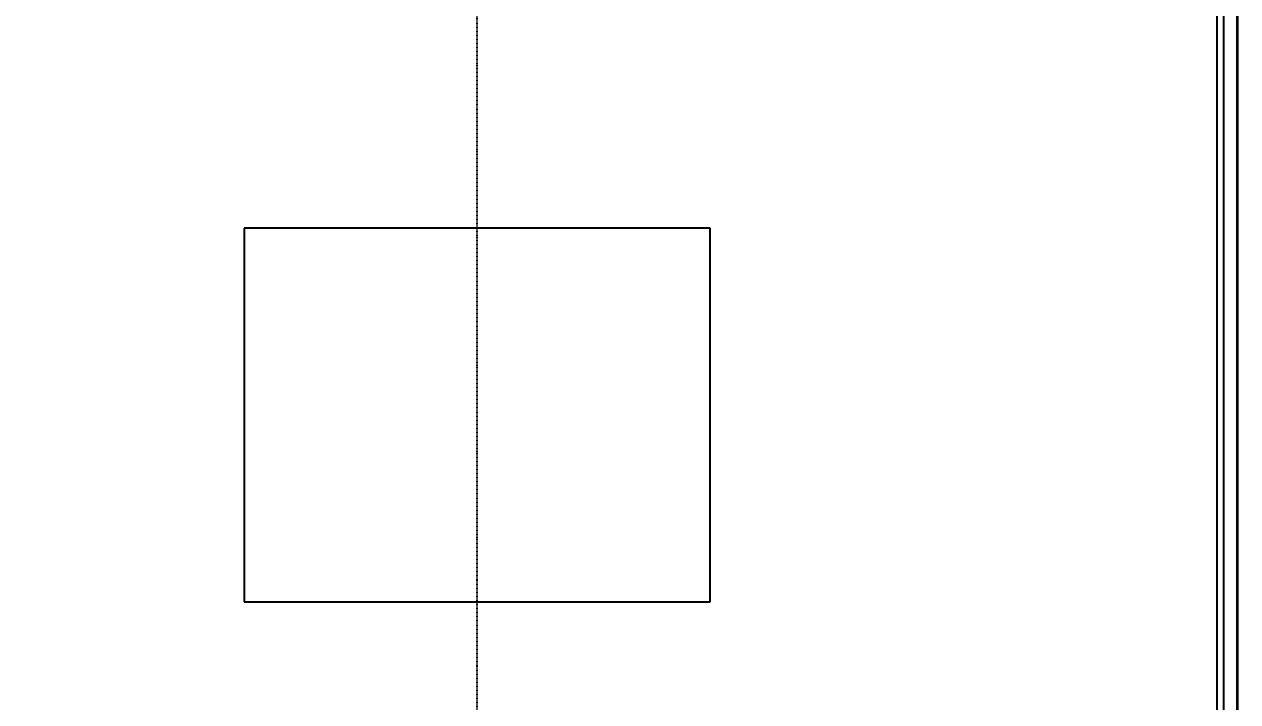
# Model space of a CAD drawing. Header units: millimetres. Extents: x 3663 to 4713, y -1 to 1484.
# Drawn here: x 3918.5 to 4102, y 679.3 to 781.7 of the extents above; entities that cross this region are included whole.
import ezdxf

# ---------------------------------------------------------------- set-up
doc = ezdxf.new("R2010")
doc.units = ezdxf.units.MM
doc.header["$LTSCALE"] = 0.1
doc.linetypes.add('CENTER', pattern=[0.6, 0.375, -0.075, 0.075, -0.075])
for name, color, linetype in [('______', 1, 'CENTER'), ('__________', 255, 'Continuous'), ('LAYER 02', 2, 'Continuous')]:
    doc.layers.add(name, color=color, linetype=linetype)
doc.styles.get("Standard").update_dxf_attribs({"font": 'arial.ttf'})
doc.dimstyles.new('ISO-25', dxfattribs={"dimtxt": 12, "dimasz": 8, "dimexe": 1.25, "dimexo": 0.625, "dimgap": 2, "dimtad": 1, "dimtxsty": 'Standard', "dimcen": 2.5, "dimadec": 0, "dimazin": 0, "dimtfac": 1, "dimtmove": 0, "dimatfit": 3, "dimfxl": 1, "dimarcsym": 0})

# ---------------------------------------------------------------- blocks, each defined once
blk = doc.blocks.new('*D25')
at = {"layer": '______', "color": 0, "lineweight": -2, "transparency": 16777216}
for p, q in [((3936.34, 826.04), (3842.91, 826.04)), ((3844.16, 818.04), (3844.16, 465.04)), ((3871.34, 457.04), (3842.91, 457.04))]:
    blk.add_line(p, q, dxfattribs=at)
at = {"layer": '______', "color": 0, "transparency": 16777216}
for points in [[(3842.83, 818.04), (3845.49, 818.04), (3844.16, 826.04)], [(3842.83, 465.04), (3845.49, 465.04), (3844.16, 457.04)]]:
    blk.add_solid(points, dxfattribs=at)
at = {"layer": 'Defpoints', "color": 0, "transparency": 16777216}
for p in [(3936.96, 826.04), (3844.16, 457.04), (3871.96, 457.04)]:
    blk.add_point(p, dxfattribs=at)
at = {"layer": '______', "color": 0, "transparency": 16777216, "insert": (3836.03, 641.54), "char_height": 12, "attachment_point": 5, "rotation": 90}
blk.add_mtext('369', dxfattribs=at)

msp = doc.modelspace()

# ---------------------------------------------------------------- linework, layer by layer
at = {"layer": '______', "color": 1}
msp.add_line((3986.964, 431.355), (3986.964, 869.387), dxfattribs=at)
at = {"layer": '__________'}
for p, q in [((4101.824, 856.902), (4101.824, 457.181)), ((4101.964, 457.041), (4101.964, 857.041)), ((4099.789, 854.867), (4099.789, 459.216)), ((4098.789, 852.403), (4098.789, 461.716))]:
    msp.add_line(p, q, dxfattribs=at)
at = {"layer": 'LAYER 02'}
for p, q in [((4022.205, 750.908), (3951.722, 750.908)), ((3951.722, 750.908), (3951.722, 694.384)), ((4022.205, 694.384), (4022.205, 750.908)), ((3951.722, 694.384), (4022.205, 694.384))]:
    msp.add_line(p, q, dxfattribs=at)

# ---------------------------------------------------------------- dimensions: what is measured, and where the dimension line sits
at = {"layer": '______', "color": 3}
dim = msp.add_linear_dim(base=(3844.159, 457.041), p1=(3936.964, 826.041), p2=(3871.964, 457.041), angle=90, dimstyle='ISO-25', dxfattribs=at)
dim.commit()
dim.dimension.update_dxf_attribs({"geometry": '*D25', "text_midpoint": (3836.028, 641.541)})

doc.saveas('drawing.dxf')
